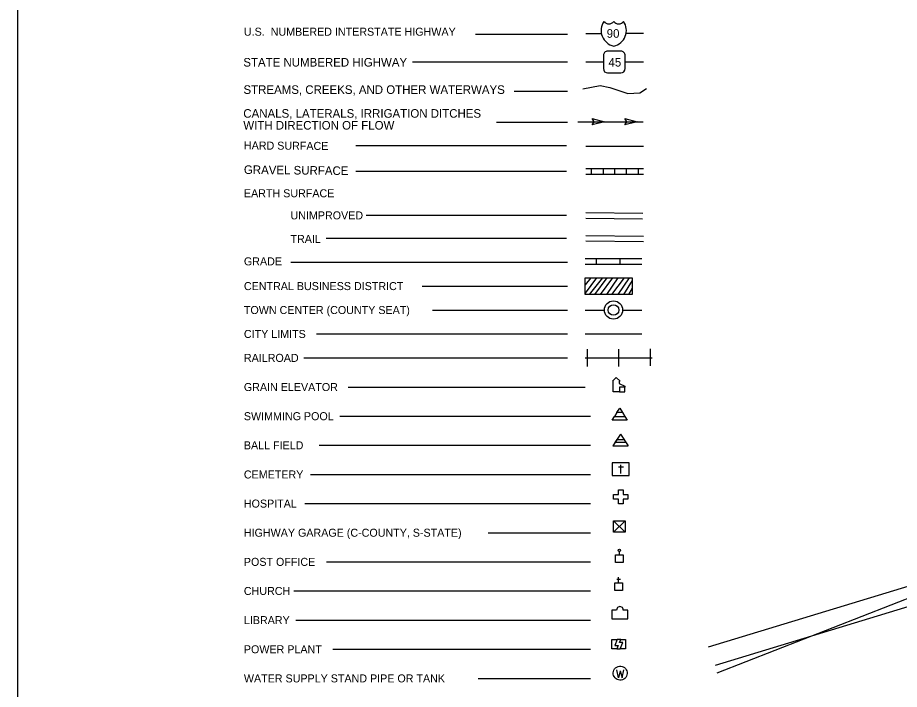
# Model space of a CAD drawing. Extents: x 398493 to 495599, y 16154787 to 16597406.
# Drawn here: x 424766 to 427465, y 16185509 to 16187566 of the extents above; entities that cross this region are included whole.
import ezdxf

# ---------------------------------------------------------------- set-up
doc = ezdxf.new("R2010")
doc.units = 0
for name, color, linetype in [('L10', 7, 'Continuous'), ('L11', 7, 'Continuous'), ('L13', 7, 'Continuous'), ('L14', 7, 'Continuous'), ('L16', 7, 'Continuous'), ('L17', 7, 'Continuous'), ('L18', 7, 'Continuous'), ('L2', 7, 'Continuous'), ('L21', 7, 'Continuous'), ('L3', 7, 'Continuous'), ('L5', 7, 'Continuous'), ('L55', 7, 'Continuous'), ('L6', 7, 'Continuous'), ('L7', 7, 'Continuous')]:
    doc.layers.add(name, color=color, linetype=linetype)

msp = doc.modelspace()

# ---------------------------------------------------------------- linework, layer by layer
at = {"layer": 'L10'}
for p, q in [((426609.8, 16186453.1), (426610.1, 16186453.3)), ((426625.3, 16186419.7), (426625.3, 16186434.7)), ((426608.3, 16186419.7), (426625.3, 16186419.7)), ((426600.7, 16186357.1), (426593.1, 16186345.1)), ((426617.7, 16186357.1), (426625.3, 16186345.1)), ((426612.1, 16186290.8), (426588.7, 16186254.4)), ((426612.1, 16186290.8), (426635.5, 16186254.4)), ((426588.7, 16186254.4), (426635.5, 16186254.4)), ((426605.7, 16186190), (426621.2, 16186190)), ((426613.2, 16186170.1), (426613.2, 16186196.5)), ((426590.8, 16186105.6), (426590.9, 16186105.6)), ((426605.3, 16186120.1), (426605.3, 16186120.1)), ((426590.6, 16185990.2), (426626, 16186025.1)), ((426590.6, 16186025.1), (426626, 16185990.2)), ((426608.2, 16185921.2), (426608.2, 16185931.2)), ((426600.2, 16185846.3), (426612.2, 16185846.3)), ((426606.1, 16185835.6), (426606.1, 16185852.5)), ((426620.3, 16185751.8), (426620.3, 16185751.8)), ((426612.7, 16185661.8), (426602, 16185661.8)), ((426600.4, 16185633.1), (426611.1, 16185633.1)), ((426605.5, 16185544.5), (426600.6, 16185568.9)), ((426611, 16185565.9), (426605.5, 16185544.5)), ((426611, 16185565.9), (426616.5, 16185544.5)), ((426616.5, 16185544.5), (426622, 16185568.4))]:
    msp.add_line(p, q, dxfattribs=at)
for points in [[(426586.9, 16186453.1), (426598.4, 16186464.5), (426610.3, 16186453.1), (426607.8, 16186453.1), (426607.8, 16186445.9), (426625.3, 16186437.6), (426625.3, 16186434.7), (426608.3, 16186434.7), (426608.3, 16186419.7), (426589.4, 16186419.7), (426589.4, 16186453.1)], [(426609.2, 16186370.5), (426617.7, 16186357.1), (426600.7, 16186357.1)], [(426593.1, 16186345.1), (426625.3, 16186345.1), (426632.6, 16186333.7), (426585.8, 16186333.7)], [(426601.2, 16186273.8), (426623, 16186273.8), (426628.5, 16186265.4), (426595.8, 16186265.4)], [(426585.8, 16186163.6), (426638.6, 16186163.6), (426638.6, 16186202.5), (426585.8, 16186202.5)], [(426590.8, 16186105.6), (426605.3, 16186105.7), (426605.3, 16186120.1), (426619.7, 16186120.1), (426619.7, 16186105.7), (426634.1, 16186105.7), (426634.1, 16186091.7), (426619.7, 16186091.7), (426619.7, 16186077.3), (426605.3, 16186077.3), (426605.3, 16186091.7), (426590.8, 16186091.7)], [(426590.6, 16185990.2), (426590.6, 16186025.1), (426626, 16186025.1), (426626, 16185990.2)], [(426596.3, 16185897.8), (426596.3, 16185921.2), (426620.2, 16185921.2), (426620.2, 16185897.8)], [(426594.4, 16185811.7), (426594.4, 16185835.6), (426617.8, 16185835.6), (426617.8, 16185811.7)], [(426584.8, 16185661.8), (426602, 16185661.8), (426594.4, 16185643.1), (426604.8, 16185643.1), (426600.4, 16185633.1), (426584.8, 16185633.1)], [(426612.7, 16185661.8), (426627.5, 16185661.8), (426627.5, 16185633.1), (426611.1, 16185633.1), (426619.1, 16185652.7), (426608.7, 16185652.7)]]:
    msp.add_lwpolyline(points, close=True, dxfattribs=at)
msp.add_lwpolyline([(426599.9, 16185751.8), (426584.7, 16185751.8), (426584.7, 16185724.9), (426633.8, 16185724.9), (426633.8, 16185751.8), (426620.3, 16185751.8)], dxfattribs=at)
msp.add_circle((426608.2, 16185935), 3.74, dxfattribs=at)
msp.add_arc((426610.1, 16185752.1), 10.2, 358.3998, 181.5408, dxfattribs=at)
msp.add_ellipse((426610.9, 16185558.4), major_axis=(10.7, -18.5), ratio=0.99935, dxfattribs=at)
at = {"layer": 'L11'}
for p, q in [((426510.7, 16186497.9), (426510.7, 16186550.4)), ((426607, 16186497.9), (426607, 16186550.4)), ((426703.2, 16186499.6), (426703.2, 16186552.1))]:
    msp.add_line(p, q, dxfattribs=at)
msp.add_lwpolyline([(426503.7, 16186524.1), (426708.5, 16186524.1)], dxfattribs=at)
at = {"layer": 'L13'}
for p, q in [((424766.4, 16191236.2), (424766.4, 16183828.8)), ((426167.4, 16187516), (426449.5, 16187516)), ((425975.2, 16187430.5), (426449.5, 16187430.5)), ((426285.8, 16187341.5), (426449.5, 16187341.5)), ((426231.7, 16187246.1), (426449.5, 16187246.1)), ((425802, 16187175), (426446, 16187175)), ((425802, 16187096.2), (426446, 16187096.2)), ((425833.5, 16186961.6), (426446, 16186961.7)), ((425710.5, 16186890.6), (426446, 16186890.6)), ((425603.1, 16186817.3), (426449.4, 16186817.3)), ((426004.6, 16186744), (426449.4, 16186744)), ((426036.2, 16186670.7), (426449.4, 16186670.7)), ((425681.1, 16186597.4), (426449.4, 16186597.4)), ((425642.8, 16186524.1), (426449.4, 16186524.1)), ((425778, 16186434.9), (426503.7, 16186434.9)), ((425752.9, 16186345.6), (426519.4, 16186345.6)), ((425689.6, 16186256.3), (426519.4, 16186256.4)), ((425663.3, 16186167.1), (426519.4, 16186167.1)), ((425645.4, 16186077.8), (426519.4, 16186077.9)), ((426206.4, 16185988.6), (426519.4, 16185988.6)), ((425712.3, 16185899.3), (426519.4, 16185899.4)), ((425612, 16185810.1), (426519.4, 16185810.1)), ((425618, 16185720.8), (426519.4, 16185720.9)), ((425731.4, 16185631.6), (426519.4, 16185631.6)), ((426176, 16185542.3), (426519.4, 16185542.4))]:
    msp.add_line(p, q, dxfattribs=at)
at = {"layer": 'L14'}
for p, q in [((426538.7, 16186769.4), (426503.7, 16186722.2)), ((426521.2, 16186769.4), (426503.7, 16186748.4)), ((426556.2, 16186769.4), (426516, 16186718.6)), ((426570.2, 16186769.4), (426531.7, 16186718.7)), ((426587.7, 16186769.4), (426549.2, 16186718.7)), ((426603.5, 16186769.4), (426568.5, 16186718.6)), ((426622.7, 16186769.4), (426584.2, 16186718.7)), ((426638.5, 16186769.4), (426603.5, 16186718.7)), ((426647.2, 16186760.7), (426621, 16186718.7)), ((426647.2, 16186737.9), (426636.7, 16186718.7))]:
    msp.add_line(p, q, dxfattribs=at)
msp.add_lwpolyline([(426503.7, 16186718.7), (426503.7, 16186769.4), (426647.2, 16186769.4), (426647.2, 16186718.7)], close=True, dxfattribs=at)
at = {"layer": 'L16'}
for p, q in [((426503.7, 16186828.5), (426677, 16186828.5)), ((426538.7, 16186811), (426538.7, 16186828.5)), ((426610.5, 16186811), (426610.5, 16186828.5))]:
    msp.add_line(p, q, dxfattribs=at)
msp.add_lwpolyline([(426503.7, 16186811), (426677, 16186811)], dxfattribs=at)
at = {"layer": 'L17'}
for p, q in [((426505.6, 16186969.7), (426680.6, 16186967.9)), ((426505.4, 16186952.1), (426678.8, 16186950.4))]:
    msp.add_line(p, q, dxfattribs=at)
msp.add_circle((426590.3, 16186670.7), 16.1, dxfattribs=at)
at = {"layer": 'L18'}
for p, q in [((427798.2, 16185917.6), (426880, 16185637.8)), ((427527.5, 16185772.4), (426901.9, 16185581.8))]:
    msp.add_line(p, q, dxfattribs=at)
for radius in [28, 16.2]:
    msp.add_circle((426590.3, 16186670.7), radius, dxfattribs=at)
at = {"layer": 'L2'}
msp.add_line((426503.7, 16186597.4), (426677, 16186597.4), dxfattribs=at)
at = {"layer": 'L21'}
for p, q in [((426505.5, 16187518.2), (426553.7, 16187518.2)), ((426628.4, 16187518.3), (426682.5, 16187518.3)), ((426505.5, 16187430.5), (426559.7, 16187430.5)), ((426626.2, 16187430.5), (426682.5, 16187430.5))]:
    msp.add_line(p, q, dxfattribs=at)
at = {"layer": 'L3'}
for p, q in [((426505.5, 16187172.8), (426682.5, 16187172.8)), ((426503.7, 16186670.7), (426562.3, 16186670.7)), ((426618.4, 16186670.7), (426677, 16186670.7))]:
    msp.add_line(p, q, dxfattribs=at)
at = {"layer": 'L5'}
for p, q in [((426505.5, 16187104.3), (426682.2, 16187104.3)), ((426523, 16187086.8), (426523, 16187104.3)), ((426559.7, 16187086.8), (426559.7, 16187104.3)), ((426594.7, 16187086.8), (426594.7, 16187104.3)), ((426629.7, 16187086.8), (426629.7, 16187104.3)), ((426666.5, 16187086.8), (426666.5, 16187104.3)), ((426505.5, 16187086.8), (426682.2, 16187086.8)), ((427866.4, 16185934.5), (426906.8, 16185558))]:
    msp.add_line(p, q, dxfattribs=at)
at = {"layer": 'L55'}
for p, q in [((426559.7, 16187451.5), (426559.7, 16187411.2)), ((426612.2, 16187463.7), (426572, 16187463.7)), ((426626.2, 16187411.2), (426626.2, 16187451.5)), ((426572, 16187397.2), (426612.2, 16187397.2))]:
    msp.add_line(p, q, dxfattribs=at)
for centre, radius, start, end in [((426601, 16187527), 48.6, 145.141, 258.091), ((426576.2, 16187566.1), 18.8, 217.3738, 322.2355), ((426606, 16187566.1), 18.8, 217.7645, 322.6262), ((426581.2, 16187527), 48.6, 281.909, 34.859)]:
    msp.add_arc(centre, radius, start, end, dxfattribs=at)
for centre, start_param, end_param in [((426572.7, 16187450.4), 2.617435, 4.188232), ((426612.8, 16187450.3), 1.046633, 2.61743), ((426572.6, 16187410.2), 4.188232, 5.759027), ((426612.8, 16187410.2), 5.759022, 7.329818)]:
    msp.add_ellipse(centre, major_axis=(6.7, -11.6), ratio=0.999349, start_param=start_param, end_param=end_param, dxfattribs=at)
at = {"layer": 'L6'}
for p, q in [((426505.5, 16186898.6), (426682.3, 16186896.9)), ((426505.4, 16186882.6), (426682.2, 16186880.9))]:
    msp.add_line(p, q, dxfattribs=at)
at = {"layer": 'L7'}
msp.add_line((426481.2, 16187247.7), (426681.3, 16187247.7), dxfattribs=at)
msp.add_lwpolyline([(426496.2, 16187347.8), (426549.7, 16187358.8), (426579.2, 16187351.9), (426634.1, 16187333.9), (426671.4, 16187335.7), (426691.5, 16187349.2)], dxfattribs=at)
for points in [[(426524.8, 16187257.4), (426563, 16187247.7), (426524.8, 16187237.5), (426531.2, 16187247.7)], [(426624.8, 16187257.4), (426663, 16187247.7), (426624.8, 16187237.5), (426631.2, 16187247.7)]]:
    msp.add_lwpolyline(points, close=True, dxfattribs=at)

# ---------------------------------------------------------------- texts
at = {"layer": 'L13'}
for s, height, rotation, p in [('U.S.  NUMBERED INTERSTATE HIGHWAY', 24.51, 0.0004, (425459, 16187511)), ('STATE NUMBERED HIGHWAY', 26.261, 0.0004, (425457.2, 16187416.5)), ('STREAMS, CREEKS, AND OTHER WATERWAYS', 26.26, 0.0004, (425457.7, 16187332.7)), ('CANALS, LATERALS, IRRIGATION DITCHES', 26.26, 0.0004, (425457.2, 16187259.8)), ('WITH DIRECTION OF FLOW', 26.26, 0.0004, (425457.2, 16187223.5)), ('HARD SURFACE', 24.507, 359.6283, (425459, 16187162.7)), ('GRAVEL SURFACE', 26.261, 359.3602, (425458.8, 16187087.7)), ('EARTH SURFACE', 24.51, 0.0001, (425459.1, 16187016.1)), ('UNIMPROVED', 24.51, 0.0001, (425601.6, 16186948.4)), ('TRAIL', 24.51, 0.0001, (425601.6, 16186876.2)), ('GRADE', 24.51, 0.0005, (425459, 16186807.5)), ('CENTRAL BUSINESS DISTRICT', 24.51, 0.0005, (425459, 16186731.8)), ('TOWN CENTER (COUNTY SEAT)', 24.51, 0.0005, (425459, 16186658.5)), ('CITY LIMITS', 24.51, 0.0005, (425459, 16186585.2)), ('RAILROAD', 24.51, 0.0005, (425459, 16186511.9)), ('GRAIN ELEVATOR', 24.51, 0.0001, (425458.9, 16186422.6)), ('SWIMMING POOL', 24.51, 0.0005, (425458.9, 16186333.3)), ('BALL FIELD', 24.51, 0.0005, (425458.9, 16186244.1)), ('CEMETERY', 24.51, 0.0005, (425458.9, 16186154.8)), ('HOSPITAL', 24.51, 0.0005, (425458.9, 16186065.6)), ('HIGHWAY GARAGE (C-COUNTY, S-STATE)', 24.51, 0.0005, (425458.9, 16185976.3)), ('POST OFFICE', 24.51, 0.0005, (425458.9, 16185887.1)), ('CHURCH', 24.51, 0.0005, (425458.9, 16185797.9)), ('LIBRARY', 24.51, 0.0005, (425459, 16185708.6)), ('POWER PLANT', 24.51, 0.0005, (425458.9, 16185619.3)), ('WATER SUPPLY STAND PIPE OR TANK', 24.51, 0.0005, (425459, 16185530.1))]:
    msp.add_text(s, height=height, rotation=rotation, dxfattribs=at).set_placement(p)
at = {"layer": 'L55'}
for s, p in [('90', (426569.4, 16187504.7)), ('45', (426574.9, 16187416.5))]:
    msp.add_text(s, height=26.26, rotation=0.0004, dxfattribs=at).set_placement(p)

doc.saveas('drawing.dxf')
